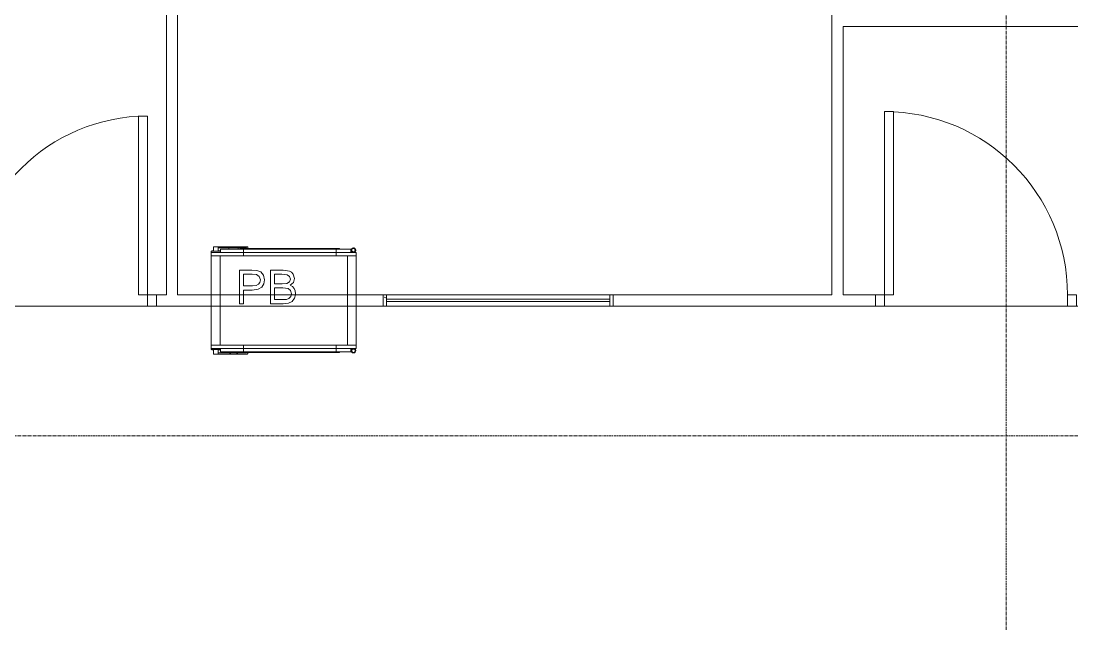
# Model space of a CAD drawing. Header units: millimetres. Extents: x -21807 to 17683, y 43568 to 60640.
# Drawn here: x -16610 to -11904, y 43568 to 46292 of the extents above; entities that cross this region are included whole.
import ezdxf

# ---------------------------------------------------------------- set-up
doc = ezdxf.new("R2010")
doc.units = ezdxf.units.MM
doc.linetypes.add('Grid Line', pattern=[22.225, 12.7, -3.175, 3.175, -3.175])
for name, color, linetype, lineweight in [('A-DETL-GENF', 7, 'Continuous', 5), ('A-WALL', 7, 'Continuous', 9), ('S-GRID', 7, 'Continuous', 9)]:
    doc.layers.add(name, color=color, linetype=linetype, lineweight=lineweight)
for name, color, linetype, lineweight, true_color in [('A-DOOR', 5, 'Continuous', 9, 0x0000ff), ('A-FLOR', 7, 'Continuous', 9, 0x007f00), ('A-GLAZ', 7, 'Continuous', 9, 0x00007f)]:
    doc.layers.add(name, color=color, linetype=linetype, lineweight=lineweight, true_color=true_color)

# ---------------------------------------------------------------- blocks, each defined once
blk = doc.blocks.new('Cư_a đôi ca_nh lê_ch - _D2 _1300x2200__TrongNha-1164139-MẶT BẰNG HỆ THỐNG GIÓ THẢI')
at = {"layer": 'A-DETL-GENF', "color": 253, "lineweight": 9, "true_color": 0xaaaaaa}
for p, q in [((-785, -25), (-745, -25)), ((-785, -25), (-785, -825)), ((-745, -25), (-745, -825)), ((435, -25), (395, -25)), ((395, -25), (395, -445)), ((435, -25), (435, -445)), ((435, -445), (395, -445)), ((-785, -825), (-745, -825))]:
    blk.add_line(p, q, dxfattribs=at)
for centre, radius, start, end in [((-785, -25), 800, 270, 360), ((435, -25), 420, 180, 270)]:
    blk.add_arc(centre, radius, start, end, dxfattribs=at)
at = {"layer": 'A-DOOR', "color": 254, "lineweight": 13, "true_color": 0xccccff}
for p, q in [((-825, -25), (-825, 25)), ((-825, 25), (-785, 25)), ((-785, -25), (-785, 25)), ((435, 25), (475, 25)), ((435, -25), (435, 25)), ((475, 25), (475, -25)), ((-785, -25), (-825, -25)), ((475, -25), (435, -25))]:
    blk.add_line(p, q, dxfattribs=at)
at = {"layer": 'A-DOOR', "color": 161, "lineweight": 13, "true_color": 0xaaaaff}
for p, q in [((-825, 25), (-785, 25)), ((-785, 25), (-785, -25)), ((435, -25), (435, 25)), ((435, 25), (475, 25)), ((-785, -25), (-825, -25)), ((475, -25), (435, -25))]:
    blk.add_line(p, q, dxfattribs=at)
at = {"layer": 'A-DOOR', "color": 254, "lineweight": 13, "true_color": 0xe0e0ff}
for p, q in [((-825, -25), (-825, 25)), ((475, -25), (475, 25))]:
    blk.add_line(p, q, dxfattribs=at)
blk = doc.blocks.new('Cư_a đơn - _D5 _900x2200__TrongNha-1164036-MẶT BẰNG HỆ THỐNG GIÓ THẢI')
at = {"layer": 'A-DETL-GENF', "color": 253, "lineweight": 9, "true_color": 0xaaaaaa}
for p, q in [((410, -25), (370, -25)), ((370, -25), (370, -845)), ((410, -25), (410, -845)), ((410, -845), (370, -845))]:
    blk.add_line(p, q, dxfattribs=at)
blk.add_arc((410, -25), 820, 180, 270, dxfattribs=at)
at = {"layer": 'A-DOOR', "color": 254, "lineweight": 13, "true_color": 0xccccff}
for p, q in [((-450, -25), (-450, 25)), ((-450, 25), (-410, 25)), ((-410, -25), (-410, 25)), ((410, 25), (450, 25)), ((410, -25), (410, 25)), ((450, 25), (450, -25)), ((-410, -25), (-450, -25)), ((450, -25), (410, -25))]:
    blk.add_line(p, q, dxfattribs=at)
at = {"layer": 'A-DOOR', "color": 161, "lineweight": 13, "true_color": 0xaaaaff}
for p, q in [((-450, 25), (-410, 25)), ((-410, 25), (-410, -25)), ((410, -25), (410, 25)), ((410, 25), (450, 25)), ((-410, -25), (-450, -25)), ((450, -25), (410, -25))]:
    blk.add_line(p, q, dxfattribs=at)
at = {"layer": 'A-DOOR', "color": 254, "lineweight": 13, "true_color": 0xe0e0ff}
for p, q in [((-450, -25), (-450, 25)), ((450, -25), (450, 25))]:
    blk.add_line(p, q, dxfattribs=at)
blk = doc.blocks.new('AK_OViewTuongPanel - 1000x1200-V22-MẶT BẰNG HỆ THỐNG GIÓ THẢI')
at = {"layer": 'A-GLAZ', "true_color": 0xaaaaaa}
h = blk.add_hatch(dxfattribs=at)
h.set_pattern_fill('FP_13', color=253, style=0, pattern_type=2)
h.set_pattern_definition([(217.5, (-14473.59, 45041.94), (3.52028, -107.6708), [7.376, -77.561, 7.376, -87.62, -90.805]), (217.5, (-14473.59, 45041.94), (3.52028, -107.6708), [-179.934, 7.376, -83.429]), (187.5, (-14473.59, 45041.94), (-98.8949, -157.70153), [7.376, -38.445, 7.376, -69.179, -29.337]), (187.5, (-14473.59, 45041.94), (-98.8949, -157.70153), [-122.377, 7.376, -21.961]), (147.5, (-14404.86, 45041.94), (-174.01878, -0.31631), [7.376, -20.564, 7.376, -93.208, -131.318]), (147.5, (-14404.86, 45041.94), (-174.01878, -0.31631), [-128.524, 7.376, -123.942]), (137.5, (-14404.86, 45041.94), (-167.9829, -49.0445), [7.376, -6.594, 7.376, -58.562, -75.438]), (137.5, (-14404.86, 45041.94), (-167.9829, -49.0445), [-79.908, 7.376, -68.062])])
h.paths.add_polyline_path([(500, 25), (500, -25), (515, -25), (515, 25)])
h.paths.add_polyline_path([(-515, 25), (-515, -25), (-500, -25), (-500, 25)])
at = {"layer": 'A-GLAZ', "color": 254, "lineweight": 13, "true_color": 0xe0e0ef}
for p, q in [((-515, 25), (-500, 25)), ((-500, 25), (-500, 5)), ((500, 25), (515, 25)), ((500, 5), (500, 25)), ((-500, -25), (-515, -25)), ((-500, -5), (-500, -25)), ((500, -25), (500, -5)), ((515, -25), (500, -25))]:
    blk.add_line(p, q, dxfattribs=at)
at = {"layer": 'A-GLAZ', "color": 7, "lineweight": 13, "true_color": 0xececf5}
for p, q in [((-515, -25), (-515, 25)), ((-500, -5), (-500, 5)), ((-500, 5), (-500, -5)), ((500, 5), (500, -5)), ((500, -5), (500, 5)), ((515, 25), (515, -25))]:
    blk.add_line(p, q, dxfattribs=at)
at = {"layer": 'A-GLAZ', "color": 9, "lineweight": 13, "true_color": 0xaaaad4}
for p, q in [((-515, 25), (-515, -25)), ((-500, 25), (-515, 25)), ((500, 25), (-500, 25)), ((-500, -25), (-500, 25)), ((500, 5), (-500, 5)), ((-500, 5), (-500, -5)), ((515, 25), (500, 25)), ((500, 25), (500, -25)), ((500, -5), (500, 5)), ((515, -25), (515, 25)), ((-515, -25), (-500, -25)), ((-500, -5), (500, -5)), ((-500, -25), (500, -25)), ((500, -25), (515, -25))]:
    blk.add_line(p, q, dxfattribs=at)
at = {"layer": 'A-GLAZ', "color": 254, "lineweight": 13, "true_color": 0xcccce5}
for p, q in [((-500, 25), (500, 25)), ((-500, 5), (500, 5)), ((500, -5), (-500, -5)), ((500, -25), (-500, -25))]:
    blk.add_line(p, q, dxfattribs=at)
blk = doc.blocks.new('Passbox - KT 500x500x400-V32-MẶT BẰNG HỆ THỐNG GIÓ THẢI')
at = {"layer": 'A-GLAZ', "color": 254, "lineweight": 13, "true_color": 0xcccce5}
for p, q in [((-294.1, 240), (-314.1, 240)), ((-314.1, 220), (-314.1, 240)), ((-294.1, 240), (-294.1, 235)), ((-294.1, 240), (-163, 240)), ((-240.7, 236.3), (-242.1, 236.3)), ((-242.1, 236.3), (-240.7, 236.3)), ((-242.1, 235), (-242.1, 236.3)), ((-237.9, 236.3), (-240.7, 236.3)), ((-240.7, 236.3), (-237.9, 236.3)), ((-240.7, 235), (-240.7, 236.3)), ((-240.7, 235), (-240.7, 236.3)), ((-237.9, 236.3), (-236.5, 236.3)), ((-236.5, 236.3), (-237.9, 236.3)), ((-237.9, 236.3), (-237.9, 235)), ((-237.9, 235), (-237.9, 236.3)), ((-236.5, 235), (-236.5, 236.3)), ((-210.3, 236.3), (-211.8, 236.3)), ((-211.8, 236.3), (-210.3, 236.3)), ((-211.8, 235), (-211.8, 236.3)), ((-210.3, 236.3), (-207.5, 236.3)), ((-207.5, 236.3), (-210.3, 236.3)), ((-210.3, 236.3), (-210.3, 235)), ((-210.3, 235), (-210.3, 236.3)), ((-207.5, 236.3), (-206.1, 236.3)), ((-206.1, 236.3), (-207.5, 236.3)), ((-207.5, 235), (-207.5, 236.3)), ((-207.5, 235), (-207.5, 236.3)), ((-206.1, 235), (-206.1, 236.3)), ((-161, 238), (-161, 233)), ((-314.1, 220), (-325, 220)), ((-325, 215), (-325, 220)), ((-282.6, 215), (-325, 215)), ((-325, 200), (-325, 215)), ((-325, 200), (-325, 25)), ((-320.7, 220), (-322.1, 220)), ((-322.1, 220), (-320.7, 220)), ((-320.7, 220), (-322.1, 220)), ((-322.1, 220), (-320.7, 220)), ((-317.9, 220), (-320.7, 220)), ((-320.7, 220), (-317.9, 220)), ((-317.9, 220), (-320.7, 220)), ((-320.7, 220), (-317.9, 220)), ((-317.9, 220), (-316.5, 220)), ((-316.5, 220), (-317.9, 220)), ((-317.9, 220), (-316.5, 220)), ((-316.5, 220), (-317.9, 220)), ((-294.1, 220), (-314.1, 220)), ((-245.8, 235), (-294.1, 235)), ((-294.1, 235), (-294.1, 220)), ((-282.6, 220), (-294.1, 220)), ((-290.3, 220), (-291.8, 220)), ((-291.8, 220), (-290.3, 220)), ((-290.3, 220), (-291.8, 220)), ((-291.8, 220), (-290.3, 220)), ((-290.3, 220), (-287.5, 220)), ((-287.5, 220), (-290.3, 220)), ((-290.3, 220), (-287.5, 220)), ((-287.5, 220), (-290.3, 220)), ((-287.5, 220), (-286.1, 220)), ((-286.1, 220), (-287.5, 220)), ((-287.5, 220), (-286.1, 220)), ((-286.1, 220), (-287.5, 220)), ((-285, 200), (-285, 25)), ((-285, 200), (-285, 25)), ((-245.8, 230), (-282.6, 230)), ((-282.6, 220), (-282.6, 230)), ((-282.6, 215), (-282.6, 220)), ((300, 215), (-282.6, 215)), ((-245.8, 235), (-204.5, 235)), ((-245.8, 230), (-245.8, 235)), ((-203.4, 230), (-245.8, 230)), ((-240.7, 235), (-242.1, 235)), ((-242.1, 235), (-240.7, 235)), ((-237.9, 235), (-240.7, 235)), ((-240.7, 235), (-237.9, 235)), ((-237.9, 235), (-236.5, 235)), ((-236.5, 235), (-237.9, 235)), ((-210.3, 235), (-211.8, 235)), ((-211.8, 235), (-210.3, 235)), ((-210.3, 235), (-207.5, 235)), ((-207.5, 235), (-210.3, 235)), ((-207.5, 235), (-206.1, 235)), ((-206.1, 235), (-207.5, 235)), ((-168, 235), (-203.4, 235)), ((-203.4, 235), (-203.4, 230)), ((-193, 230), (-203.4, 230)), ((-195, 230), (-135, 230)), ((-195, 230), (-193, 230)), ((-180.3, 233), (-193, 233)), ((-178.5, 233), (-180, 233)), ((-180, 233), (-178.5, 233)), ((-180, 232.2), (-180, 200)), ((-135, 233), (-177.7, 233)), ((-177.7, 233), (-135, 233)), ((-135, 233), (190, 233)), ((190, 233), (-135, 233)), ((190, 230), (-135, 230)), ((232.7, 233), (190, 233)), ((190, 233), (232.7, 233)), ((190, 230), (250, 230)), ((235, 233), (233.5, 233)), ((233.5, 233), (235, 233)), ((235, 230.8), (235, 233)), ((235, 200), (235, 230)), ((248, 233), (235.3, 233)), ((248, 230), (250, 230)), ((300, 230), (248, 230)), ((285, 200), (285, 25)), ((285, 25), (285, 200)), ((300, 230), (300, 215)), ((325, 215), (300, 215)), ((325, 215), (325, 200)), ((325, 200), (325, 25)), ((-198.5, 25), (-198.5, 135.8)), ((-198.5, 135.8), (-142.7, 135.8)), ((-140.8, 117), (-179.7, 117)), ((-179.7, 117), (-179.7, 65.2)), ((-142.7, 135.8), (-120.2, 134.4)), ((-121.9, 115.7), (-140.8, 117)), ((-109.2, 107.2), (-121.9, 115.7)), ((-120.2, 134.4), (-101.9, 127.4)), ((-104.4, 91.6), (-109.2, 107.2)), ((-101.9, 127.4), (-90, 112.8)), ((-90, 112.8), (-85.5, 92.3)), ((-59.6, 25), (-59.6, 135.8)), ((-59.6, 135.8), (-2.1, 135.8)), ((-9, 117), (-40.8, 117)), ((-40.8, 117), (-40.8, 74.6)), ((15.2, 115), (-9, 117)), ((-2.1, 135.8), (26, 131.4)), ((26, 107.8), (15.2, 115)), ((25.8, 83.2), (29.8, 95.5)), ((26, 131.4), (35.5, 125.8)), ((29.8, 95.5), (26, 107.8)), ((35.5, 125.8), (42.7, 117.8)), ((42.7, 117.8), (48.7, 98.5)), ((48.7, 98.5), (43.6, 80.9)), ((-179.7, 65.2), (-140.3, 65.2)), ((-114.7, 49.7), (-141.4, 46.4)), ((-140.3, 65.2), (-123.6, 66.9)), ((-123.6, 66.9), (-112.6, 72.1)), ((-97.7, 59.7), (-114.7, 49.7)), ((-112.6, 72.1), (-106.4, 80.5)), ((-106.4, 80.5), (-104.4, 91.6)), ((-88.6, 74.5), (-97.7, 59.7)), ((-85.5, 92.3), (-88.6, 74.5)), ((-40.8, 74.6), (-6.4, 74.6)), ((-4, 55.8), (-40.8, 55.8)), ((-40.8, 55.8), (-40.8, 25)), ((-6.4, 74.6), (13.7, 76.3)), ((19.3, 53.3), (-4, 55.8)), ((13.7, 76.3), (25.8, 83.2)), ((30.9, 44.5), (19.3, 53.3)), ((43.6, 80.9), (28.3, 67.6)), ((28.3, 67.6), (39, 62)), ((39, 62), (46.9, 53.5)), ((46.9, 53.5), (51.8, 42.7)), ((-325, -25), (-325, 25)), ((-198.5, 25), (-198.5, -14.8)), ((-141.4, 46.4), (-179.7, 46.4)), ((-179.7, 46.4), (-179.7, 25)), ((-179.7, -14.8), (-179.7, 25)), ((-59.6, 25), (-59.6, -14.8)), ((-40.8, 4), (-40.8, 25)), ((-2.2, 4), (-40.8, 4)), ((11.8, 4.7), (-2.2, 4)), ((23.6, 8.8), (11.8, 4.7)), ((31.5, 17.2), (23.6, 8.8)), ((34.5, 29.9), (30.9, 44.5)), ((33.4, 25), (31.5, 17.2)), ((33.4, 25), (34.5, 29.9)), ((38, -4.6), (48.9, 9.8)), ((48.9, 9.8), (52.3, 25)), ((51.8, 42.7), (53.4, 30.1)), ((53.4, 30.1), (52.3, 25)), ((325, 25), (325, -25)), ((-325, -25), (-325, -200)), ((-285, -25), (-285, -200)), ((-285, -25), (-285, -200)), ((-198.5, -14.8), (-179.7, -14.8)), ((-59.6, -14.8), (-2.6, -14.8)), ((-2.6, -14.8), (21.6, -12.2)), ((21.6, -12.2), (38, -4.6)), ((285, -25), (285, -200)), ((285, -200), (285, -25)), ((325, -25), (325, -200)), ((-325, -200), (-325, -215)), ((-325, -215), (-282.6, -215)), ((-325, -215), (-325, -220)), ((-325, -220), (-314.1, -220)), ((-320.7, -220), (-322.1, -220)), ((-322.1, -220), (-320.7, -220)), ((-320.7, -220), (-322.1, -220)), ((-322.1, -220), (-320.7, -220)), ((-317.9, -220), (-320.7, -220)), ((-320.7, -220), (-317.9, -220)), ((-317.9, -220), (-320.7, -220)), ((-320.7, -220), (-317.9, -220)), ((-317.9, -220), (-316.5, -220)), ((-316.5, -220), (-317.9, -220)), ((-317.9, -220), (-316.5, -220)), ((-316.5, -220), (-317.9, -220)), ((-314.1, -220), (-294.1, -220)), ((-314.1, -220), (-314.1, -240)), ((-294.1, -220), (-294.1, -235)), ((-294.1, -220), (-282.6, -220)), ((-294.1, -235), (-245.8, -235)), ((-294.1, -235), (-294.1, -240)), ((-290.3, -220), (-291.8, -220)), ((-291.8, -220), (-290.3, -220)), ((-290.3, -220), (-291.8, -220)), ((-291.8, -220), (-290.3, -220)), ((-290.3, -220), (-287.5, -220)), ((-287.5, -220), (-290.3, -220)), ((-290.3, -220), (-287.5, -220)), ((-287.5, -220), (-290.3, -220)), ((-287.5, -220), (-286.1, -220)), ((-286.1, -220), (-287.5, -220)), ((-287.5, -220), (-286.1, -220)), ((-286.1, -220), (-287.5, -220)), ((-282.6, -220), (-282.6, -215)), ((-282.6, -215), (300, -215)), ((-282.6, -220), (-282.6, -230)), ((-282.6, -230), (-245.8, -230)), ((-245.8, -230), (-203.4, -230)), ((-245.8, -230), (-245.8, -235)), ((-204.5, -235), (-245.8, -235)), ((-240.7, -235), (-242.1, -235)), ((-242.1, -235), (-240.7, -235)), ((-242.1, -235), (-242.1, -236.3)), ((-237.9, -235), (-240.7, -235)), ((-240.7, -235), (-237.9, -235)), ((-240.7, -235), (-240.7, -236.3)), ((-240.7, -235), (-240.7, -236.3)), ((-237.9, -235), (-236.5, -235)), ((-236.5, -235), (-237.9, -235)), ((-237.9, -236.3), (-237.9, -235)), ((-237.9, -235), (-237.9, -236.3)), ((-236.5, -235), (-236.5, -236.3)), ((-210.3, -235), (-211.8, -235)), ((-211.8, -235), (-210.3, -235)), ((-211.8, -235), (-211.8, -236.3)), ((-210.3, -235), (-207.5, -235)), ((-207.5, -235), (-210.3, -235)), ((-210.3, -236.3), (-210.3, -235)), ((-210.3, -235), (-210.3, -236.3)), ((-207.5, -235), (-206.1, -235)), ((-206.1, -235), (-207.5, -235)), ((-207.5, -235), (-207.5, -236.3)), ((-207.5, -235), (-207.5, -236.3)), ((-206.1, -235), (-206.1, -236.3)), ((-203.4, -230), (-203.4, -235)), ((-203.4, -230), (-193, -230)), ((-203.4, -235), (-168, -235)), ((-193, -230), (-195, -230)), ((-135, -230), (-195, -230)), ((-193, -233), (-180.3, -233)), ((-180, -200), (-180, -230)), ((-180, -230.8), (-180, -233)), ((-180, -233), (-178.5, -233)), ((-178.5, -233), (-180, -233)), ((-177.7, -233), (-135, -233)), ((-135, -233), (-177.7, -233)), ((-161, -233), (-161, -238)), ((-135, -230), (190, -230)), ((190, -233), (-135, -233)), ((-135, -233), (190, -233)), ((250, -230), (190, -230)), ((190, -233), (232.7, -233)), ((232.7, -233), (190, -233)), ((233.5, -233), (235, -233)), ((235, -233), (233.5, -233)), ((235, -232.2), (235, -200)), ((235.3, -233), (248, -233)), ((250, -230), (248, -230)), ((248, -230), (300, -230)), ((300, -215), (300, -230)), ((300, -215), (325, -215)), ((325, -200), (325, -215)), ((-314.1, -240), (-294.1, -240)), ((-163, -240), (-294.1, -240)), ((-240.7, -236.3), (-242.1, -236.3)), ((-242.1, -236.3), (-240.7, -236.3)), ((-237.9, -236.3), (-240.7, -236.3)), ((-240.7, -236.3), (-237.9, -236.3)), ((-237.9, -236.3), (-236.5, -236.3)), ((-236.5, -236.3), (-237.9, -236.3)), ((-210.3, -236.3), (-211.8, -236.3)), ((-211.8, -236.3), (-210.3, -236.3)), ((-210.3, -236.3), (-207.5, -236.3)), ((-207.5, -236.3), (-210.3, -236.3)), ((-207.5, -236.3), (-206.1, -236.3)), ((-206.1, -236.3), (-207.5, -236.3))]:
    blk.add_line(p, q, dxfattribs=at)
at = {"layer": 'A-GLAZ', "color": 9, "lineweight": 13, "true_color": 0xaaaad4}
for p, q in [((-314.1, 240), (-294.1, 240)), ((-314.1, 220), (-314.1, 240)), ((-163, 240), (-294.1, 240)), ((-294.1, 220), (-294.1, 240)), ((-240.7, 236.3), (-242.1, 236.3)), ((-242.1, 236.3), (-240.7, 236.3)), ((-242.1, 235), (-242.1, 236.3)), ((-237.9, 236.3), (-240.7, 236.3)), ((-240.7, 236.3), (-237.9, 236.3)), ((-240.7, 235), (-240.7, 236.3)), ((-240.7, 235), (-240.7, 236.3)), ((-237.9, 236.3), (-236.5, 236.3)), ((-236.5, 236.3), (-237.9, 236.3)), ((-237.9, 236.3), (-237.9, 235)), ((-237.9, 235), (-237.9, 236.3)), ((-236.5, 235), (-236.5, 236.3)), ((-210.3, 236.3), (-211.8, 236.3)), ((-211.8, 236.3), (-210.3, 236.3)), ((-211.8, 235), (-211.8, 236.3)), ((-210.3, 236.3), (-207.5, 236.3)), ((-207.5, 236.3), (-210.3, 236.3)), ((-210.3, 236.3), (-210.3, 235)), ((-210.3, 235), (-210.3, 236.3)), ((-207.5, 236.3), (-206.1, 236.3)), ((-206.1, 236.3), (-207.5, 236.3)), ((-207.5, 235), (-207.5, 236.3)), ((-207.5, 235), (-207.5, 236.3)), ((-206.1, 235), (-206.1, 236.3)), ((-161, 233), (-161, 238)), ((-325, 220), (-282.6, 220)), ((-325, 215), (-325, 220)), ((-325, 215), (325, 215)), ((-325, 200), (-325, 215)), ((325, 200), (-325, 200)), ((-325, 25), (-325, 200)), ((-325, 200), (325, 200)), ((-320.7, 221.3), (-322.1, 221.3)), ((-322.1, 221.3), (-320.7, 221.3)), ((-320.7, 221.3), (-322.1, 221.3)), ((-322.1, 221.3), (-320.7, 221.3)), ((-322.1, 220), (-322.1, 221.3)), ((-322.1, 220), (-322.1, 221.3)), ((-317.9, 221.3), (-320.7, 221.3)), ((-320.7, 221.3), (-317.9, 221.3)), ((-317.9, 221.3), (-320.7, 221.3)), ((-320.7, 221.3), (-317.9, 221.3)), ((-320.7, 220), (-320.7, 221.3)), ((-320.7, 220), (-320.7, 221.3)), ((-320.7, 220), (-320.7, 221.3)), ((-320.7, 220), (-320.7, 221.3)), ((-317.9, 221.3), (-316.5, 221.3)), ((-316.5, 221.3), (-317.9, 221.3)), ((-317.9, 221.3), (-316.5, 221.3)), ((-316.5, 221.3), (-317.9, 221.3)), ((-317.9, 221.3), (-317.9, 220)), ((-317.9, 220), (-317.9, 221.3)), ((-317.9, 221.3), (-317.9, 220)), ((-317.9, 220), (-317.9, 221.3)), ((-316.5, 220), (-316.5, 221.3)), ((-316.5, 220), (-316.5, 221.3)), ((-294.1, 235), (-245.8, 235)), ((-290.3, 221.3), (-291.8, 221.3)), ((-291.8, 221.3), (-290.3, 221.3)), ((-290.3, 221.3), (-291.8, 221.3)), ((-291.8, 221.3), (-290.3, 221.3)), ((-291.8, 220), (-291.8, 221.3)), ((-291.8, 220), (-291.8, 221.3)), ((-290.3, 221.3), (-287.5, 221.3)), ((-287.5, 221.3), (-290.3, 221.3)), ((-290.3, 221.3), (-287.5, 221.3)), ((-287.5, 221.3), (-290.3, 221.3)), ((-290.3, 221.3), (-290.3, 220)), ((-290.3, 220), (-290.3, 221.3)), ((-290.3, 221.3), (-290.3, 220)), ((-290.3, 220), (-290.3, 221.3)), ((-287.5, 221.3), (-286.1, 221.3)), ((-286.1, 221.3), (-287.5, 221.3)), ((-287.5, 221.3), (-286.1, 221.3)), ((-286.1, 221.3), (-287.5, 221.3)), ((-287.5, 220), (-287.5, 221.3)), ((-287.5, 220), (-287.5, 221.3)), ((-287.5, 220), (-287.5, 221.3)), ((-287.5, 220), (-287.5, 221.3)), ((-286.1, 220), (-286.1, 221.3)), ((-286.1, 220), (-286.1, 221.3)), ((-282.6, 230), (300, 230)), ((-282.6, 215), (-282.6, 230)), ((-245.8, 235), (-203.4, 235)), ((-245.8, 230), (-245.8, 235)), ((-203.4, 235), (-168, 235)), ((-203.4, 230), (-203.4, 235)), ((-195, 233), (-195, 230)), ((-193, 233), (-195, 233)), ((-135, 233), (-195, 233)), ((-135, 233), (190, 233)), ((250, 233), (190, 233)), ((250, 233), (248, 233)), ((250, 230), (250, 233)), ((300, 215), (300, 230)), ((325, 200), (325, 215)), ((325, 200), (325, 25)), ((-142.7, 135.8), (-198.5, 135.8)), ((-198.5, 135.8), (-198.5, 25)), ((-179.7, 65.2), (-179.7, 117)), ((-179.7, 117), (-140.8, 117)), ((-120.2, 134.4), (-142.7, 135.8)), ((-140.8, 117), (-121.9, 115.7)), ((-121.9, 115.7), (-109.2, 107.2)), ((-101.9, 127.4), (-120.2, 134.4)), ((-109.2, 107.2), (-104.4, 91.6)), ((-90, 112.8), (-101.9, 127.4)), ((-85.5, 92.3), (-90, 112.8)), ((-2.1, 135.8), (-59.6, 135.8)), ((-59.6, 135.8), (-59.6, 25)), ((-40.8, 74.6), (-40.8, 117)), ((-40.8, 117), (-9, 117)), ((-9, 117), (15.2, 115)), ((26, 131.4), (-2.1, 135.8)), ((15.2, 115), (26, 107.8)), ((29.8, 95.5), (25.8, 83.2)), ((35.5, 125.8), (26, 131.4)), ((26, 107.8), (29.8, 95.5)), ((42.7, 117.8), (35.5, 125.8)), ((48.7, 98.5), (42.7, 117.8)), ((43.6, 80.9), (48.7, 98.5)), ((-140.3, 65.2), (-179.7, 65.2)), ((-141.4, 46.4), (-114.7, 49.7)), ((-123.6, 66.9), (-140.3, 65.2)), ((-112.6, 72.1), (-123.6, 66.9)), ((-114.7, 49.7), (-97.7, 59.7)), ((-106.4, 80.5), (-112.6, 72.1)), ((-104.4, 91.6), (-106.4, 80.5)), ((-97.7, 59.7), (-88.6, 74.5)), ((-88.6, 74.5), (-85.5, 92.3)), ((-6.4, 74.6), (-40.8, 74.6)), ((-40.8, 25), (-40.8, 55.8)), ((-40.8, 55.8), (-4, 55.8)), ((13.7, 76.3), (-6.4, 74.6)), ((-4, 55.8), (19.3, 53.3)), ((25.8, 83.2), (13.7, 76.3)), ((19.3, 53.3), (30.9, 44.5)), ((28.3, 67.6), (43.6, 80.9)), ((39, 62), (28.3, 67.6)), ((46.9, 53.5), (39, 62)), ((51.8, 42.7), (46.9, 53.5)), ((-179.7, 25), (-179.7, 46.4)), ((-179.7, 46.4), (-141.4, 46.4)), ((30.9, 44.5), (34.5, 29.9)), ((34.5, 29.9), (33.4, 25)), ((53.4, 30.1), (51.8, 42.7)), ((52.3, 25), (53.4, 30.1)), ((-325, -200), (-325, -25)), ((325, -25), (325, -200)), ((-325, -200), (325, -200)), ((-325, -200), (-325, -215)), ((325, -200), (-325, -200)), ((-325, -215), (-325, -220)), ((325, -215), (-325, -215)), ((-282.6, -220), (-325, -220)), ((-322.1, -220), (-322.1, -221.3)), ((-322.1, -220), (-322.1, -221.3)), ((-320.7, -221.3), (-322.1, -221.3)), ((-322.1, -221.3), (-320.7, -221.3)), ((-320.7, -221.3), (-322.1, -221.3)), ((-322.1, -221.3), (-320.7, -221.3)), ((-320.7, -220), (-320.7, -221.3)), ((-320.7, -220), (-320.7, -221.3)), ((-320.7, -220), (-320.7, -221.3)), ((-320.7, -220), (-320.7, -221.3)), ((-317.9, -221.3), (-320.7, -221.3)), ((-320.7, -221.3), (-317.9, -221.3)), ((-317.9, -221.3), (-320.7, -221.3)), ((-320.7, -221.3), (-317.9, -221.3)), ((-317.9, -221.3), (-317.9, -220)), ((-317.9, -220), (-317.9, -221.3)), ((-317.9, -221.3), (-317.9, -220)), ((-317.9, -220), (-317.9, -221.3)), ((-317.9, -221.3), (-316.5, -221.3)), ((-316.5, -221.3), (-317.9, -221.3)), ((-317.9, -221.3), (-316.5, -221.3)), ((-316.5, -221.3), (-317.9, -221.3)), ((-316.5, -220), (-316.5, -221.3)), ((-316.5, -220), (-316.5, -221.3)), ((-314.1, -220), (-314.1, -240)), ((-294.1, -240), (-294.1, -220)), ((-245.8, -235), (-294.1, -235)), ((-291.8, -220), (-291.8, -221.3)), ((-291.8, -220), (-291.8, -221.3)), ((-290.3, -221.3), (-291.8, -221.3)), ((-291.8, -221.3), (-290.3, -221.3)), ((-290.3, -221.3), (-291.8, -221.3)), ((-291.8, -221.3), (-290.3, -221.3)), ((-290.3, -221.3), (-290.3, -220)), ((-290.3, -220), (-290.3, -221.3)), ((-290.3, -221.3), (-290.3, -220)), ((-290.3, -220), (-290.3, -221.3)), ((-290.3, -221.3), (-287.5, -221.3)), ((-287.5, -221.3), (-290.3, -221.3)), ((-290.3, -221.3), (-287.5, -221.3)), ((-287.5, -221.3), (-290.3, -221.3)), ((-287.5, -220), (-287.5, -221.3)), ((-287.5, -220), (-287.5, -221.3)), ((-287.5, -220), (-287.5, -221.3)), ((-287.5, -220), (-287.5, -221.3)), ((-287.5, -221.3), (-286.1, -221.3)), ((-286.1, -221.3), (-287.5, -221.3)), ((-287.5, -221.3), (-286.1, -221.3)), ((-286.1, -221.3), (-287.5, -221.3)), ((-286.1, -220), (-286.1, -221.3)), ((-286.1, -220), (-286.1, -221.3)), ((-282.6, -215), (-282.6, -230)), ((300, -230), (-282.6, -230)), ((-245.8, -230), (-245.8, -235)), ((-203.4, -235), (-245.8, -235)), ((-242.1, -235), (-242.1, -236.3)), ((-240.7, -235), (-240.7, -236.3)), ((-240.7, -235), (-240.7, -236.3)), ((-237.9, -236.3), (-237.9, -235)), ((-237.9, -235), (-237.9, -236.3)), ((-236.5, -235), (-236.5, -236.3)), ((-211.8, -235), (-211.8, -236.3)), ((-210.3, -236.3), (-210.3, -235)), ((-210.3, -235), (-210.3, -236.3)), ((-207.5, -235), (-207.5, -236.3)), ((-207.5, -235), (-207.5, -236.3)), ((-206.1, -235), (-206.1, -236.3)), ((-203.4, -235), (-203.4, -230)), ((-168, -235), (-203.4, -235)), ((-195, -230), (-195, -233)), ((-195, -233), (-135, -233)), ((-195, -233), (-193, -233)), ((-161, -238), (-161, -233)), ((190, -233), (-135, -233)), ((190, -233), (250, -233)), ((248, -233), (250, -233)), ((250, -233), (250, -230)), ((300, -230), (300, -215)), ((325, -215), (325, -200)), ((-294.1, -240), (-314.1, -240)), ((-294.1, -240), (-163, -240)), ((-240.7, -236.3), (-242.1, -236.3)), ((-242.1, -236.3), (-240.7, -236.3)), ((-237.9, -236.3), (-240.7, -236.3)), ((-240.7, -236.3), (-237.9, -236.3)), ((-237.9, -236.3), (-236.5, -236.3)), ((-236.5, -236.3), (-237.9, -236.3)), ((-210.3, -236.3), (-211.8, -236.3)), ((-211.8, -236.3), (-210.3, -236.3)), ((-210.3, -236.3), (-207.5, -236.3)), ((-207.5, -236.3), (-210.3, -236.3)), ((-207.5, -236.3), (-206.1, -236.3)), ((-206.1, -236.3), (-207.5, -236.3))]:
    blk.add_line(p, q, dxfattribs=at)
at = {"layer": 'A-GLAZ', "color": 254, "lineweight": 13, "true_color": 0xe0e0ef}
for p, q in [((-294.1, 235), (-294.1, 240)), ((-294.1, 240), (-294.1, 235)), ((-325, 215), (-282.6, 215)), ((-180, 215), (-325, 215)), ((-325, 200), (-285, 200)), ((-325, 200), (-285, 200)), ((-314.1, 220), (-294.1, 220)), ((-294.1, 220), (-314.1, 220)), ((285, 200), (-285, 200)), ((-180, 200), (-285, 200)), ((-282.6, 220), (-282.6, 215)), ((-282.6, 215), (-282.6, 220)), ((-282.6, 215), (-180, 215)), ((-204.5, 235), (-245.8, 235)), ((-203.4, 235), (-245.8, 235)), ((-245.8, 230), (-203.4, 230)), ((-204.5, 230), (-245.8, 230)), ((-240.7, 235), (-242.1, 235)), ((-242.1, 235), (-240.7, 235)), ((-237.9, 235), (-240.7, 235)), ((-240.7, 235), (-237.9, 235)), ((-237.9, 235), (-236.5, 235)), ((-236.5, 235), (-237.9, 235)), ((-210.3, 235), (-211.8, 235)), ((-211.8, 235), (-210.3, 235)), ((-210.3, 235), (-207.5, 235)), ((-207.5, 235), (-210.3, 235)), ((-207.5, 235), (-206.1, 235)), ((-206.1, 235), (-207.5, 235)), ((-193, 230), (-180.3, 230)), ((-180, 230), (-193, 230)), ((-178.6, 233), (-180.3, 233)), ((-178.5, 233), (-180, 233)), ((-180, 233), (-178.5, 233)), ((-178.5, 230), (-180, 230)), ((-180, 230), (-178.5, 230)), ((-174, 215), (-180, 215)), ((-180, 215), (-166.8, 215)), ((-180, 200), (-135, 200)), ((-135, 200), (-180, 200)), ((-165.5, 233), (-177.7, 233)), ((-177.7, 233), (-165.5, 233)), ((-135, 230), (-177.7, 230)), ((-177.7, 230), (-135, 230)), ((-146.6, 215), (-174, 215)), ((-166.8, 215), (-146.6, 215)), ((-166, 232.8), (-166, 230)), ((-135, 233), (-161.2, 233)), ((-161.2, 233), (-135, 233)), ((-161, 230.8), (-161, 233)), ((-135, 215), (-146.6, 215)), ((-146.6, 215), (-135, 215)), ((190, 233), (-135, 233)), ((-135, 233), (190, 233)), ((-135, 230), (190, 230)), ((190, 230), (-135, 230)), ((-135, 215), (190, 215)), ((190, 215), (-135, 215)), ((190, 200), (-135, 200)), ((-135, 200), (190, 200)), ((201.6, 233), (190, 233)), ((190, 233), (232.7, 233)), ((232.7, 230), (190, 230)), ((190, 230), (232.7, 230)), ((235, 215), (190, 215)), ((190, 215), (229, 215)), ((190, 200), (235, 200)), ((221.8, 200), (190, 200)), ((212.5, 233), (201.6, 233)), ((232.7, 233), (212.5, 233)), ((235, 200), (221.8, 200)), ((229, 215), (233.5, 215)), ((235, 233), (233.5, 233)), ((233.5, 233), (235, 233)), ((235, 230), (233.5, 230)), ((233.5, 230), (235, 230)), ((233.5, 215), (235, 215)), ((235.3, 233), (233.6, 233)), ((248, 230), (235, 230)), ((235, 215), (300, 215)), ((300, 215), (235, 215)), ((285, 200), (235, 200)), ((235.3, 230), (248, 230)), ((285, 200), (325, 200)), ((285, 200), (325, 200)), ((-325, 25), (-325, -25)), ((-285, 25), (-285, 14.7)), ((-285, 25), (-285, 14.7)), ((-285, 14.4), (-285, -25)), ((-285, 14.4), (-285, -25)), ((-198.5, -14.8), (-198.5, 25)), ((-179.7, 25), (-179.7, -14.8)), ((-59.6, -14.8), (-59.6, 25)), ((-40.8, 25), (-40.8, 4)), ((-40.8, 4), (-2.2, 4)), ((-2.2, 4), (11.8, 4.7)), ((11.8, 4.7), (23.6, 8.8)), ((23.6, 8.8), (31.5, 17.2)), ((31.5, 17.2), (33.4, 25)), ((48.9, 9.8), (38, -4.6)), ((52.3, 25), (48.9, 9.8)), ((285, 25), (285, -25)), ((285, -25), (285, 25)), ((325, 25), (325, -25)), ((-179.7, -14.8), (-198.5, -14.8)), ((-2.6, -14.8), (-59.6, -14.8)), ((21.6, -12.2), (-2.6, -14.8)), ((38, -4.6), (21.6, -12.2)), ((-285, -200), (-325, -200)), ((-325, -200), (-285, -200)), ((-282.6, -215), (-325, -215)), ((-325, -215), (-180, -215)), ((-294.1, -220), (-314.1, -220)), ((-314.1, -220), (-294.1, -220)), ((-294.1, -240), (-294.1, -235)), ((-294.1, -235), (-294.1, -240)), ((-285, -200), (285, -200)), ((-180, -200), (-285, -200)), ((-282.6, -215), (-282.6, -220)), ((-180, -215), (-282.6, -215)), ((-282.6, -215), (-282.6, -220)), ((-203.4, -230), (-245.8, -230)), ((-245.8, -230), (-204.5, -230)), ((-245.8, -235), (-204.5, -235)), ((-245.8, -235), (-203.4, -235)), ((-240.7, -235), (-242.1, -235)), ((-242.1, -235), (-240.7, -235)), ((-237.9, -235), (-240.7, -235)), ((-240.7, -235), (-237.9, -235)), ((-237.9, -235), (-236.5, -235)), ((-236.5, -235), (-237.9, -235)), ((-210.3, -235), (-211.8, -235)), ((-211.8, -235), (-210.3, -235)), ((-210.3, -235), (-207.5, -235)), ((-207.5, -235), (-210.3, -235)), ((-207.5, -235), (-206.1, -235)), ((-206.1, -235), (-207.5, -235)), ((-180.3, -230), (-193, -230)), ((-193, -230), (-180, -230)), ((-180.3, -233), (-178.6, -233)), ((-135, -200), (-180, -200)), ((-180, -200), (-174, -200)), ((-180, -215), (-135, -215)), ((-135, -215), (-180, -215)), ((-180, -230), (-178.5, -230)), ((-178.5, -230), (-180, -230)), ((-180, -233), (-178.5, -233)), ((-178.5, -233), (-180, -233)), ((-177.7, -230), (-157.5, -230)), ((-135, -230), (-177.7, -230)), ((-177.7, -233), (-165.5, -233)), ((-174, -233), (-177.7, -233)), ((-174, -200), (-157.5, -200)), ((-165.5, -233), (-174, -233)), ((-166, -230.2), (-166, -233)), ((-161.2, -233), (-135, -233)), ((-135, -233), (-161.2, -233)), ((-161, -232.2), (-161, -230)), ((-157.5, -200), (-135, -200)), ((-157.5, -230), (-135, -230)), ((-135, -200), (190, -200)), ((190, -200), (-135, -200)), ((190, -215), (-135, -215)), ((-135, -215), (190, -215)), ((190, -230), (-135, -230)), ((-135, -230), (190, -230)), ((-135, -233), (190, -233)), ((190, -233), (-135, -233)), ((201.6, -200), (190, -200)), ((190, -200), (212.5, -200)), ((190, -215), (233.5, -215)), ((235, -215), (190, -215)), ((190, -230), (201.6, -230)), ((232.7, -230), (190, -230)), ((190, -233), (232.7, -233)), ((221.8, -233), (190, -233)), ((235, -200), (201.6, -200)), ((201.6, -230), (221.8, -230)), ((212.5, -200), (235, -200)), ((221.8, -230), (229, -230)), ((232.7, -233), (221.8, -233)), ((229, -230), (232.7, -230)), ((233.5, -215), (235, -215)), ((233.5, -230), (235, -230)), ((235, -230), (233.5, -230)), ((233.5, -233), (235, -233)), ((235, -233), (233.5, -233)), ((233.6, -233), (235.3, -233)), ((285, -200), (235, -200)), ((300, -215), (235, -215)), ((235, -215), (300, -215)), ((235, -230), (248, -230)), ((242, -230), (235.3, -230)), ((248, -230), (242, -230)), ((325, -200), (285, -200)), ((285, -200), (325, -200))]:
    blk.add_line(p, q, dxfattribs=at)
at = {"layer": 'A-GLAZ', "color": 7, "lineweight": 13, "true_color": 0xececf5}
for p, q in [((-285, 200), (-180, 200)), ((-285, 200), (-180, 200)), ((-178.7, 230), (-180, 230)), ((-180, 230), (-178.7, 230)), ((-180, 200), (-135, 200)), ((-146.6, 200), (-180, 200)), ((-135, 215), (-178.5, 215)), ((-178.5, 215), (-174, 215)), ((-174.5, 230), (-177.7, 230)), ((-177.7, 230), (-174.5, 230)), ((-165.4, 233), (-177.4, 233)), ((-167.6, 230), (-174, 230)), ((-174, 230), (-167.6, 230)), ((-174, 215), (-166.8, 215)), ((-166.8, 215), (-157.5, 215)), ((-166, 230), (-166, 232.8)), ((-161.2, 233), (-165.2, 233)), ((-165.2, 233), (-161.2, 233)), ((-165, 230), (-161, 230)), ((-135, 233), (-161.2, 233)), ((-158.4, 230), (-161.2, 230)), ((-161.2, 230), (-158.4, 230)), ((-161, 233), (-161, 230.8)), ((-147.7, 230), (-157.5, 230)), ((-157.5, 230), (-147.7, 230)), ((-157.5, 215), (-146.6, 215)), ((-136.1, 230), (-146.6, 230)), ((-146.6, 230), (-136.1, 230)), ((-146.6, 215), (-135, 215)), ((-135, 200), (-146.6, 200)), ((190, 233), (-135, 233)), ((190, 230), (-135, 230)), ((-135, 230), (190, 230)), ((190, 215), (-135, 215)), ((-135, 215), (190, 215)), ((-135, 200), (190, 200)), ((190, 200), (-135, 200)), ((220, 233), (190, 233)), ((200.6, 230), (190, 230)), ((190, 230), (200.6, 230)), ((233.5, 215), (190, 215)), ((190, 215), (212.5, 215)), ((190, 200), (201.6, 200)), ((235, 200), (190, 200)), ((211.6, 230), (201.6, 230)), ((201.6, 230), (211.6, 230)), ((201.6, 200), (212.5, 200)), ((220.2, 230), (212.5, 230)), ((212.5, 230), (220.2, 230)), ((212.5, 215), (221.8, 215)), ((212.5, 200), (221.8, 200)), ((222, 233), (220, 233)), ((228.4, 230), (221.8, 230)), ((221.8, 230), (228.4, 230)), ((221.8, 215), (233.5, 215)), ((221.8, 200), (233.5, 200)), ((232.4, 233), (222.3, 233)), ((232.7, 230), (229, 230)), ((229, 230), (232.7, 230)), ((235, 230), (233.5, 230)), ((233.5, 230), (235, 230)), ((233.5, 200), (235, 200)), ((235, 200), (285, 200)), ((235, 200), (285, 200)), ((-180, -200), (-285, -200)), ((-285, -200), (-180, -200)), ((-135, -200), (-180, -200)), ((-180, -200), (-135, -200)), ((-180, -230), (-178.5, -230)), ((-178.5, -230), (-180, -230)), ((-178.5, -215), (-135, -215)), ((-174, -215), (-178.5, -215)), ((-177.7, -230), (-174, -230)), ((-174, -230), (-177.7, -230)), ((-177.4, -233), (-165.4, -233)), ((-135, -215), (-174, -215)), ((-173.4, -230), (-166.8, -230)), ((-166.8, -230), (-173.4, -230)), ((-166, -233), (-166, -230.2)), ((-165.2, -233), (-161.2, -233)), ((-161.2, -233), (-165.2, -233)), ((-161, -230), (-165, -230)), ((-161.2, -230), (-157.5, -230)), ((-157.5, -230), (-161.2, -230)), ((-161.2, -233), (-150.5, -233)), ((-161, -230), (-161, -232.2)), ((-156.6, -230), (-146.6, -230)), ((-146.6, -230), (-156.6, -230)), ((-150.5, -233), (-135, -233)), ((-145.6, -230), (-135, -230)), ((-135, -230), (-145.6, -230)), ((190, -200), (-135, -200)), ((-135, -200), (190, -200)), ((-135, -215), (190, -215)), ((190, -215), (-135, -215)), ((-135, -230), (190, -230)), ((190, -230), (-135, -230)), ((-135, -233), (190, -233)), ((235, -200), (190, -200)), ((190, -200), (212.5, -200)), ((190, -215), (233.5, -215)), ((233.5, -215), (190, -215)), ((190, -233), (222, -233)), ((191.1, -230), (201.6, -230)), ((201.6, -230), (191.1, -230)), ((202.7, -230), (212.5, -230)), ((212.5, -230), (202.7, -230)), ((212.5, -200), (235, -200)), ((213.4, -230), (222.2, -230)), ((222.2, -230), (213.4, -230)), ((222.3, -233), (232.4, -233)), ((222.6, -230), (229, -230)), ((229, -230), (222.6, -230)), ((229.5, -230), (232.7, -230)), ((232.7, -230), (229.5, -230)), ((233.7, -230), (235, -230)), ((235, -230), (233.7, -230)), ((285, -200), (235, -200)), ((235, -200), (285, -200))]:
    blk.add_line(p, q, dxfattribs=at)
at = {"layer": 'A-GLAZ', "color": 7, "lineweight": 13, "true_color": 0xf3f3f9}
for p, q in [((-180.3, 230), (-178.8, 230)), ((-178.6, 230), (-180, 230)), ((221.8, 200), (-180, 200)), ((-161.2, 230), (-165.2, 230)), ((-165.2, 230), (-161.2, 230)), ((-161.2, 233), (-165, 233)), ((-161, 230), (-165, 230)), ((235, 200), (222.1, 200)), ((234.9, 230), (233.5, 230)), ((233.6, 230), (235.2, 230)), ((-178.6, -230), (-180.2, -230)), ((221.8, -200), (-180, -200)), ((-179.9, -230), (-178.5, -230)), ((-165.2, -230), (-161.2, -230)), ((-161.2, -230), (-165.2, -230)), ((-165, -230), (-161, -230)), ((-165, -233), (-161.2, -233)), ((235, -200), (222.1, -200)), ((233.6, -230), (235, -230)), ((235.3, -230), (233.8, -230))]:
    blk.add_line(p, q, dxfattribs=at)
at = {"layer": 'A-GLAZ', "color": 7, "lineweight": 13, "true_color": 0xf7f7fb}
for p, q in [((-180, 200), (221.8, 200)), ((-180, 200), (221.8, 200)), ((-178.5, 215), (221.8, 215)), ((221.8, 215), (-178.5, 215)), ((-177.4, 230), (-174.6, 230)), ((-174.4, 230), (-177.4, 230)), ((-174.2, 230), (-167.7, 230)), ((-167.5, 230), (-174, 230)), ((-161.2, 230), (-158.5, 230)), ((-158.3, 230), (-161, 230)), ((-157.7, 230), (-150.5, 230)), ((-147.6, 230), (-157.5, 230)), ((-150.5, 230), (-147.7, 230)), ((-146.7, 230), (-136.1, 230)), ((-136.1, 230), (-146.6, 230)), ((-135, 230), (190, 230)), ((200.6, 230), (-135, 230)), ((190, 230), (200.7, 230)), ((211.5, 230), (201.6, 230)), ((201.7, 230), (211.7, 230)), ((220, 230), (212.5, 230)), ((212.7, 230), (220, 230)), ((228.3, 230), (222.1, 230)), ((222.1, 215), (233.5, 215)), ((233.5, 215), (222.1, 215)), ((222.1, 200), (235, 200)), ((222.1, 200), (235, 200)), ((222.3, 230), (228.6, 230)), ((232.4, 230), (229, 230)), ((229.2, 230), (232.4, 230)), ((221.8, -200), (-180, -200)), ((-180, -200), (221.8, -200)), ((221.8, -215), (-178.5, -215)), ((-178.5, -215), (221.8, -215)), ((-174.2, -230), (-177.4, -230)), ((-177.4, -230), (-174, -230)), ((-167, -230), (-173.6, -230)), ((-173.3, -230), (-166.8, -230)), ((-157.7, -230), (-161.2, -230)), ((-161, -230), (-157.5, -230)), ((-150.5, -230), (-156.7, -230)), ((-156.5, -230), (-146.6, -230)), ((-146.7, -230), (-150.5, -230)), ((-135, -230), (-145.7, -230)), ((-145.6, -230), (190, -230)), ((190, -230), (-135, -230)), ((201.7, -230), (191.1, -230)), ((191.1, -230), (201.6, -230)), ((202.6, -230), (212.5, -230)), ((212.7, -230), (202.7, -230)), ((213.3, -230), (221.8, -230)), ((220, -230), (213.5, -230)), ((222, -230), (220, -230)), ((235, -200), (222.1, -200)), ((222.1, -200), (235, -200)), ((233.5, -215), (222.1, -215)), ((222.1, -215), (233.5, -215)), ((222.5, -230), (229, -230)), ((229.2, -230), (222.7, -230)), ((229.4, -230), (232.4, -230)), ((232.4, -230), (229.6, -230))]:
    blk.add_line(p, q, dxfattribs=at)
at = {"layer": 'A-GLAZ', "color": 7, "lineweight": 13, "true_color": 0xfafafc}
for p, q in [((-165, 230), (-161.2, 230)), ((-161, 230), (-165, 230)), ((-161.2, -230), (-165, -230)), ((-165, -230), (-161, -230))]:
    blk.add_line(p, q, dxfattribs=at)
at = {"layer": 'A-GLAZ', "color": 9, "lineweight": 13, "true_color": 0xaaaad4}
for centre, radius, start, end in [((-163, 238), 2, 360, 90), ((-168, 233), 2, 0, 90), ((-168, 233), 2, 15, 90), ((312.5, 225), 10, 0, 180), ((312.5, 225), 10, 165, 180), ((312.5, 225), 10, 165, 180), ((312.5, 225), 10, 165, 180), ((312.5, 225), 10, 180, 360), ((312.5, 225), 10, 180, 225), ((312.5, 225), 10, 180, 225), ((312.5, 225), 10, 180, 225), ((312.5, 225), 10, 0, 150), ((312.5, 225), 10, 0, 150), ((312.5, 225), 10, 0, 150), ((312.5, 225), 7.5, 0, 180), ((312.5, 225), 7.5, 180, 360), ((312.5, 225), 10, 240, 330), ((312.5, 225), 10, 240, 330), ((312.5, 225), 10, 240, 330), ((312.5, 225), 10, 345, 360), ((312.5, 225), 10, 345, 360), ((312.5, 225), 10, 345, 360), ((-168, -233), 2, 270, 0), ((-168, -233), 2, 270, 345), ((312.5, -225), 10, 0, 180), ((312.5, -225), 10, 135, 180), ((312.5, -225), 10, 135, 180), ((312.5, -225), 10, 135, 180), ((312.5, -225), 10, 180, 195), ((312.5, -225), 10, 180, 195), ((312.5, -225), 10, 180, 195), ((312.5, -225), 10, 180, 360), ((312.5, -225), 10, 210, 0), ((312.5, -225), 10, 210, 360), ((312.5, -225), 10, 210, 0), ((312.5, -225), 7.5, 0, 180), ((312.5, -225), 7.5, 180, 360), ((312.5, -225), 10, 30, 120), ((312.5, -225), 10, 30, 120), ((312.5, -225), 10, 30, 120), ((312.5, -225), 10, 0, 15), ((312.5, -225), 10, 0, 15), ((312.5, -225), 10, 0, 15), ((-163, -238), 2, 270, 0)]:
    blk.add_arc(centre, radius, start, end, dxfattribs=at)
at = {"layer": 'A-GLAZ', "color": 254, "lineweight": 13, "true_color": 0xcccce5}
for centre, radius, start, end in [((-163, 238), 2, 0, 90), ((-168, 233), 2, 0, 15), ((312.5, 225), 10, 150, 165), ((312.5, 225), 10, 150, 165), ((312.5, 225), 7.5, 165, 180), ((312.5, 225), 7.5, 165, 180), ((312.5, 225), 7.5, 180, 225), ((312.5, 225), 7.5, 180, 225), ((312.5, 225), 10, 225, 240), ((312.5, 225), 10, 225, 240), ((312.5, 225), 7.5, 135, 147.8699), ((312.5, 225), 7.5, 135, 147.8699), ((312.5, 225), 7.5, 90, 120), ((312.5, 225), 7.5, 90, 120), ((312.5, 225), 7.5, 242.1301, 312.8699), ((312.5, 225), 7.5, 242.1301, 312.8699), ((312.5, 225), 7.5, 30, 75), ((312.5, 225), 7.5, 30, 75), ((312.5, 225), 7.5, 315, 330), ((312.5, 225), 7.5, 315, 330), ((312.5, 225), 7.5, 332.9166, 360), ((312.5, 225), 7.5, 332.9166, 360), ((312.5, 225), 7.5, 0, 15), ((312.5, 225), 7.5, 0, 15), ((312.5, 225), 10, 330, 345), ((312.5, 225), 10, 330, 345), ((-168, -233), 2, 345, 0), ((312.5, -225), 10, 195, 210), ((312.5, -225), 10, 195, 210), ((312.5, -225), 7.5, 165, 180), ((312.5, -225), 7.5, 165, 180), ((312.5, -225), 7.5, 180, 195), ((312.5, -225), 7.5, 180, 195), ((312.5, -225), 10, 120, 135), ((312.5, -225), 10, 120, 135), ((312.5, -225), 7.5, 120, 150), ((312.5, -225), 7.5, 120, 150), ((312.5, -225), 7.5, 212.1301, 225), ((312.5, -225), 7.5, 212.1301, 225), ((312.5, -225), 7.5, 240, 270), ((312.5, -225), 7.5, 240, 270), ((312.5, -225), 7.5, 47.1301, 117.8699), ((312.5, -225), 7.5, 47.1301, 117.8699), ((312.5, -225), 7.5, 285, 330), ((312.5, -225), 7.5, 285, 330), ((312.5, -225), 7.5, 0, 15), ((312.5, -225), 7.5, 0, 15), ((312.5, -225), 7.5, 345, 360), ((312.5, -225), 7.5, 345, 0), ((312.5, -225), 10, 15, 30), ((312.5, -225), 10, 15, 30), ((-163, -238), 2, 270, 0)]:
    blk.add_arc(centre, radius, start, end, dxfattribs=at)
at = {"layer": 'A-GLAZ', "color": 254, "lineweight": 13, "true_color": 0xe0e0ef}
for centre, radius, start, end in [((312.5, 225), 10, 150, 165), ((312.5, 225), 7.5, 165, 180), ((312.5, 225), 7.5, 180, 225), ((312.5, 225), 10, 225, 240), ((312.5, 225), 7.5, 135, 147.8699), ((312.5, 225), 7.5, 90, 120), ((312.5, 225), 7.5, 242.1301, 312.8699), ((312.5, 225), 7.5, 30, 75), ((312.5, 225), 7.5, 315, 330), ((312.5, 225), 7.5, 332.9166, 360), ((312.5, 225), 7.5, 0, 15), ((312.5, 225), 10, 330, 345), ((312.5, -225), 10, 195, 210), ((312.5, -225), 7.5, 165, 180), ((312.5, -225), 7.5, 180, 195), ((312.5, -225), 10, 120, 135), ((312.5, -225), 7.5, 120, 150), ((312.5, -225), 7.5, 212.1301, 225), ((312.5, -225), 7.5, 240, 270), ((312.5, -225), 7.5, 47.1301, 117.8699), ((312.5, -225), 7.5, 285, 330), ((312.5, -225), 7.5, 0, 15), ((312.5, -225), 7.5, 345, 0), ((312.5, -225), 10, 15, 30)]:
    blk.add_arc(centre, radius, start, end, dxfattribs=at)
blk = doc.blocks.new('AK-SGS-M3-A_rvt-1-MẶT BẰNG HỆ THỐNG GIÓ THẢI')
at = {"layer": 'A-WALL', "color": 253, "lineweight": 13, "true_color": 0xaaaaaa}
for p, q in [((-12978.6, 49740.4), (-12978.6, 45066.9)), ((-15958.6, 46406.9), (-15958.6, 45066.9)), ((-15908.6, 45066.9), (-15908.6, 46406.9)), ((-12928.6, 45066.9), (-12928.6, 46266.9)), ((-12928.6, 46266.9), (-11838.6, 46266.9)), ((-15958.6, 45066.9), (-16003.6, 45066.9)), ((-16003.6, 45066.9), (-16003.6, 45016.9)), ((-14988.6, 45066.9), (-15908.6, 45066.9)), ((-12978.6, 45066.9), (-13958.6, 45066.9)), ((-12783.6, 45066.9), (-12928.6, 45066.9)), ((-12783.6, 45016.9), (-12783.6, 45066.9)), ((-16003.6, 45016.9), (-14988.6, 45016.9)), ((-13958.6, 45016.9), (-12783.6, 45016.9))]:
    blk.add_line(p, q, dxfattribs=at)
at = {"layer": 'A-WALL', "color": 254, "lineweight": 13, "true_color": 0xcccccc}
for p, q in [((-12978.6, 49740.4), (-12978.6, 45066.9)), ((-15958.6, 46406.9), (-15958.6, 45066.9)), ((-15908.6, 45066.9), (-15908.6, 46406.9)), ((-12928.6, 45066.9), (-12928.6, 46266.9)), ((-12928.6, 46266.9), (-11838.6, 46266.9)), ((-15958.6, 45066.9), (-16003.6, 45066.9)), ((-15758.6, 45066.9), (-15908.6, 45066.9)), ((-15758.6, 45066.9), (-15758.6, 45016.9)), ((-15632.1, 45066.9), (-15758.6, 45066.9)), ((-15493.2, 45066.9), (-15613.3, 45066.9)), ((-15400.2, 45066.9), (-15474.4, 45066.9)), ((-15108.6, 45066.9), (-15381.3, 45066.9)), ((-15108.6, 45066.9), (-15108.6, 45016.9)), ((-14988.6, 45066.9), (-15108.6, 45066.9)), ((-14973.6, 45066.9), (-13973.6, 45066.9)), ((-12978.6, 45066.9), (-13958.6, 45066.9)), ((-12783.6, 45066.9), (-12928.6, 45066.9)), ((-16003.6, 45016.9), (-15758.6, 45016.9)), ((-15758.6, 45016.9), (-15108.6, 45016.9)), ((-15108.6, 45016.9), (-14988.6, 45016.9)), ((-13973.6, 45016.9), (-14973.6, 45016.9)), ((-13958.6, 45016.9), (-12783.6, 45016.9))]:
    blk.add_line(p, q, dxfattribs=at)
at = {"layer": 'A-WALL', "color": 254, "lineweight": 13, "true_color": 0xe0e0e0}
for p, q in [((-16003.6, 45016.9), (-16003.6, 45066.9)), ((-15758.6, 45016.9), (-15758.6, 45066.9)), ((-15758.6, 45066.9), (-15718.6, 45066.9)), ((-15613.3, 45066.9), (-15632.1, 45066.9)), ((-15474.4, 45066.9), (-15493.2, 45066.9)), ((-15381.3, 45066.9), (-15400.2, 45066.9)), ((-15148.6, 45066.9), (-15108.6, 45066.9)), ((-15108.6, 45066.9), (-15108.6, 45016.9)), ((-14988.6, 45016.9), (-14988.6, 45066.9)), ((-14988.6, 45066.9), (-14973.6, 45066.9)), ((-13973.6, 45066.9), (-14973.6, 45066.9)), ((-13973.6, 45066.9), (-13958.6, 45066.9)), ((-13958.6, 45066.9), (-13958.6, 45016.9)), ((-12783.6, 45066.9), (-12783.6, 45016.9)), ((-15718.6, 45016.9), (-15758.6, 45016.9)), ((-15108.6, 45016.9), (-15148.6, 45016.9)), ((-14973.6, 45016.9), (-14988.6, 45016.9)), ((-14973.6, 45016.9), (-13973.6, 45016.9)), ((-13958.6, 45016.9), (-13973.6, 45016.9))]:
    blk.add_line(p, q, dxfattribs=at)
at = {"layer": 'A-WALL', "color": 7, "lineweight": 13, "true_color": 0xececec}
for p, q in [((-15718.6, 45066.9), (-15758.6, 45066.9)), ((-15718.6, 45066.9), (-15632.1, 45066.9)), ((-15613.3, 45066.9), (-15493.2, 45066.9)), ((-15474.4, 45066.9), (-15400.2, 45066.9)), ((-15381.3, 45066.9), (-15148.6, 45066.9)), ((-15108.6, 45066.9), (-15148.6, 45066.9)), ((-14988.6, 45016.9), (-14988.6, 45066.9)), ((-14973.6, 45066.9), (-14988.6, 45066.9)), ((-13958.6, 45066.9), (-13973.6, 45066.9)), ((-13958.6, 45066.9), (-13958.6, 45016.9)), ((-15758.6, 45016.9), (-15718.6, 45016.9)), ((-15148.6, 45016.9), (-15718.6, 45016.9)), ((-15148.6, 45016.9), (-15108.6, 45016.9)), ((-14988.6, 45016.9), (-14973.6, 45016.9)), ((-13973.6, 45016.9), (-13958.6, 45016.9))]:
    blk.add_line(p, q, dxfattribs=at)
at = {"layer": 'A-WALL', "color": 7, "lineweight": 13, "true_color": 0xf3f3f3}
for p, q in [((-15632.1, 45066.9), (-15718.6, 45066.9)), ((-15632.1, 45066.9), (-15613.3, 45066.9)), ((-15493.2, 45066.9), (-15613.3, 45066.9)), ((-15493.2, 45066.9), (-15474.4, 45066.9)), ((-15400.2, 45066.9), (-15474.4, 45066.9)), ((-15400.2, 45066.9), (-15381.3, 45066.9)), ((-15148.6, 45066.9), (-15381.3, 45066.9)), ((-15718.6, 45016.9), (-15148.6, 45016.9))]:
    blk.add_line(p, q, dxfattribs=at)
at = {"layer": 'A-WALL', "color": 7, "lineweight": 13, "true_color": 0xf7f7f7}
for p, q in [((-15613.3, 45066.9), (-15632.1, 45066.9)), ((-15474.4, 45066.9), (-15493.2, 45066.9)), ((-15381.3, 45066.9), (-15400.2, 45066.9))]:
    blk.add_line(p, q, dxfattribs=at)
at = {"layer": 'A-DOOR', "color": 9, "lineweight": 13, "true_color": 0xaaaad4, "rotation": 180}
for name, p in [('Cư_a đôi ca_nh lê_ch - _D2 _1300x2200__TrongNha-1164139-MẶT BẰNG HỆ THỐNG GIÓ THẢI', (-16828.6, 45041.9)), ('Cư_a đơn - _D5 _900x2200__TrongNha-1164036-MẶT BẰNG HỆ THỐNG GIÓ THẢI', (-12333.6, 45041.9))]:
    blk.add_blockref(name, p, dxfattribs=at)
at = {"layer": 'A-GLAZ', "color": 9, "lineweight": 13, "true_color": 0xaaaad4}
blk.add_blockref('Passbox - KT 500x500x400-V32-MẶT BẰNG HỆ THỐNG GIÓ THẢI', (-15433.6, 45041.9), dxfattribs=at)
at = {"layer": 'A-GLAZ', "color": 9, "lineweight": 13, "true_color": 0xaaaad4, "rotation": 180}
blk.add_blockref('AK_OViewTuongPanel - 1000x1200-V22-MẶT BẰNG HỆ THỐNG GIÓ THẢI', (-14473.6, 45041.9), dxfattribs=at)
blk = doc.blocks.new('AK-SGS-M3-Hrvt_rvt-1-MẶT BẰNG HỆ THỐNG GIÓ THẢI')
at = {"layer": 'A-FLOR', "color": 254, "true_color": 0xcce5cc}
for p, q in [((-16043.6, 45016.9), (-17263.6, 45016.9)), ((-16043.6, 45016.9), (-15758.6, 45016.9)), ((-15108.6, 45016.9), (-14988.6, 45016.9)), ((-13958.6, 45016.9), (-12743.6, 45016.9)), ((-11923.6, 45016.9), (-12743.6, 45016.9)), ((-11923.6, 45016.9), (-7968.6, 45016.9))]:
    blk.add_line(p, q, dxfattribs=at)
at = {"layer": 'A-FLOR', "color": 9, "true_color": 0xaad4aa}
for p, q in [((-17263.6, 45016.9), (-16043.6, 45016.9)), ((-12743.6, 45016.9), (-11923.6, 45016.9))]:
    blk.add_line(p, q, dxfattribs=at)
at = {"layer": 'A-FLOR', "color": 254, "true_color": 0xe0efe0}
for p, q in [((-15758.6, 45016.9), (-16043.6, 45016.9)), ((-14988.6, 45016.9), (-15108.6, 45016.9)), ((-14973.6, 45016.9), (-13973.6, 45016.9)), ((-12743.6, 45016.9), (-13958.6, 45016.9)), ((-7968.6, 45016.9), (-11923.6, 45016.9))]:
    blk.add_line(p, q, dxfattribs=at)
at = {"layer": 'A-FLOR', "color": 7, "true_color": 0xf3f9f3}
for p, q in [((-15718.6, 45016.9), (-15758.6, 45016.9)), ((-15718.6, 45016.9), (-15148.6, 45016.9)), ((-15108.6, 45016.9), (-15148.6, 45016.9)), ((-14973.6, 45016.9), (-14988.6, 45016.9)), ((-13958.6, 45016.9), (-13973.6, 45016.9))]:
    blk.add_line(p, q, dxfattribs=at)
at = {"layer": 'A-FLOR', "color": 7, "true_color": 0xecf5ec}
for p, q in [((-15758.6, 45016.9), (-15718.6, 45016.9)), ((-15148.6, 45016.9), (-15108.6, 45016.9)), ((-14988.6, 45016.9), (-14973.6, 45016.9)), ((-13973.6, 45016.9), (-14973.6, 45016.9)), ((-13973.6, 45016.9), (-13958.6, 45016.9))]:
    blk.add_line(p, q, dxfattribs=at)
at = {"layer": 'A-FLOR', "color": 7, "true_color": 0xf7fbf7}
blk.add_line((-15148.6, 45016.9), (-15718.6, 45016.9), dxfattribs=at)

msp = doc.modelspace()

# ---------------------------------------------------------------- linework, layer by layer
at = {"layer": 'S-GRID', "linetype": 'Grid Line'}
for p, q in [((-12198.6, 43567.6), (-12198.6, 59870.5)), ((17683, 44436.9), (-21036.6, 44436.9))]:
    msp.add_line(p, q, dxfattribs=at)

# ---------------------------------------------------------------- block references
at = {"lineweight": 5}
for name in ['AK-SGS-M3-Hrvt_rvt-1-MẶT BẰNG HỆ THỐNG GIÓ THẢI', 'AK-SGS-M3-A_rvt-1-MẶT BẰNG HỆ THỐNG GIÓ THẢI']:
    msp.add_blockref(name, (0, 0), dxfattribs=at)

doc.saveas('drawing.dxf')
